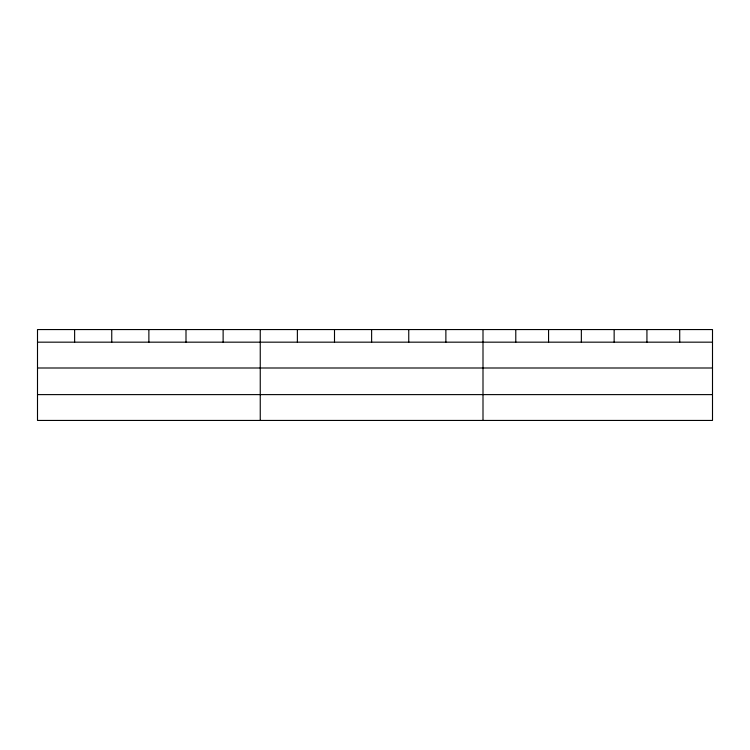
<?xml version="1.0" encoding="UTF-8"?>
<svg xmlns="http://www.w3.org/2000/svg" width="750" height="750" viewBox="0 0 750 750"><rect width="100%" height="100%" fill="white"/><g stroke="black" fill="none" stroke-linecap="round" stroke-linejoin="round"><path stroke-width="1.12" d="M712.5 367.997L712.5 329.559L37.5 329.559L37.5 420.441L712.5 420.441L712.5 367.997L37.5 367.997M37.5 342.169L712.5 342.169M37.5 394.613L712.5 394.613M679.716 329.559L679.716 342.169M646.931 329.559L646.931 342.169M614.147 329.559L614.147 342.169M581.353 329.559L581.353 342.169M548.569 329.559L548.569 342.169M515.784 329.559L515.784 342.169M483 329.559L483 420.441M445.875 329.559L445.875 342.169M408.75 329.559L408.75 342.169M371.625 329.559L371.625 342.169M334.5 329.559L334.5 342.169M297.375 329.559L297.375 342.169M260.25 329.559L260.25 420.441M223.125 329.559L223.125 342.169M186 329.559L186 342.169M148.875 329.559L148.875 342.169M111.75 329.559L111.75 342.169M74.625 329.559L74.625 342.169"/></g></svg>
